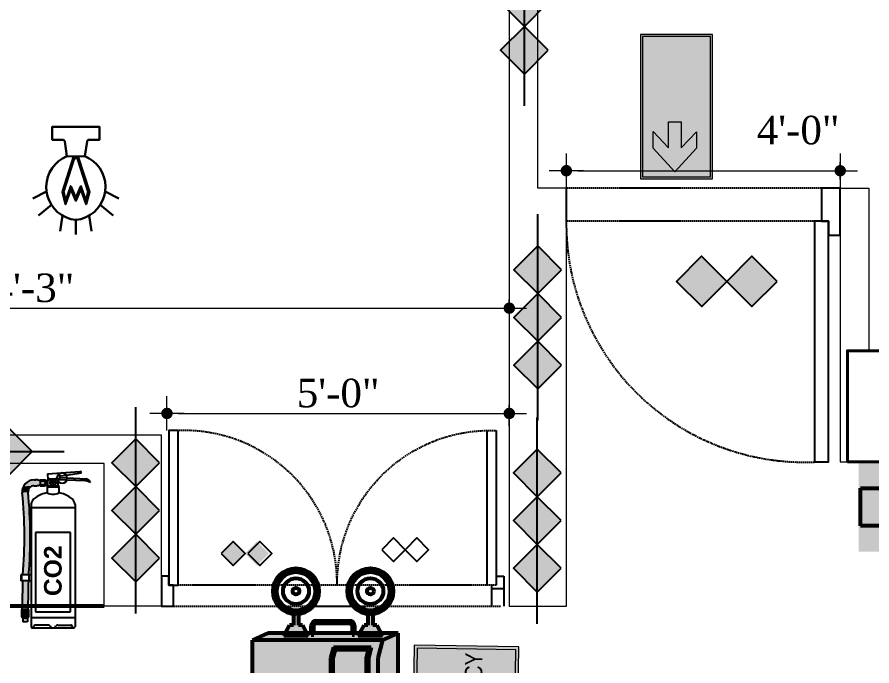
# Model space of a CAD drawing. Header units: inches. Extents: x -250485 to 735580, y -140410 to 288049.
# Drawn here: x 31445.6 to 31595.5, y 21551.7 to 21665.4 of the extents above; entities that cross this region are included whole.
import ezdxf

# ---------------------------------------------------------------- set-up
doc = ezdxf.new("R2010")
doc.units = ezdxf.units.IN
doc.header["$MEASUREMENT"] = 0
doc.header["$PDMODE"] = 35
doc.linetypes.add('DASH', pattern=[0.35, 0.25, -0.1])
doc.layers.get('0').update_dxf_attribs({"lineweight": 0})
doc.layers.get('Defpoints').update_dxf_attribs({"lineweight": 0})
for name, color, linetype, lineweight in [('A column', 106, 'Continuous', 40), ('coloum', 220, 'Continuous', 0), ('DIM 01', 250, 'Continuous', 9), ('Emergency Light', 251, 'Continuous', 15), ('Layer1', 134, 'Continuous', 0), ('sheet', 7, 'Continuous', 15), ('wall', 7, 'Continuous', 0)]:
    doc.layers.add(name, color=color, linetype=linetype, lineweight=lineweight)
for name, color, linetype in [('bp door', 40, 'Continuous'), ('fire rated wall', 7, 'Continuous'), ('FIREACC', 30, 'Continuous'), ('OUTSIDE', 253, 'Continuous')]:
    doc.layers.add(name, color=color, linetype=linetype)
doc.styles.add('DIM-3', font='arial.ttf', dxfattribs={"width": 0.8, "height": 6})
doc.styles.add('REG', font='times.ttf')
doc.styles.get("Standard").update_dxf_attribs({"font": 'arialbd.ttf', "height": 24})
doc.dimstyles.new('Dim-Pres', dxfattribs={"dimtxt": 5.5, "dimasz": 2, "dimexe": 1.5, "dimexo": 1.5, "dimgap": 1, "dimtad": 3, "dimdec": 0, "dimzin": 3, "dimdsep": 46, "dimlunit": 4, "dimtxsty": 'REG', "dimblk": 'point', "dimcen": 2, "dimclrd": 256, "dimclre": 256, "dimclrt": 7, "dimadec": 0, "dimazin": 0, "dimtfac": 0.75, "dimtdec": 0, "dimtmove": 1, "dimatfit": 3, "dimldrblk": 'point', "dimfxl": 0, "dimtolj": 1, "dimtzin": 0, "dimlwd": -1, "dimlwe": -1, "dimarcsym": 1})

# ---------------------------------------------------------------- blocks, each defined once
blk = doc.blocks.new('bfg')
at = {"layer": 'fire rated wall'}
h = blk.add_hatch(color=1, dxfattribs=at)
h.dxf.hatch_style = 1
h.paths.add_polyline_path([(9432308.67, -5613534.51), (9432321.43, -5613547.26), (9432334.18, -5613534.51)])
h.paths.add_polyline_path([(9432334.18, -5613534.51), (9432321.43, -5613521.75), (9432308.67, -5613534.51)])
h.paths.add_polyline_path([(9432334.18, -5613534.51), (9432359.68, -5613534.51), (9432346.93, -5613521.75)])
h.paths.add_polyline_path([(9432334.18, -5613534.51), (9432346.93, -5613547.26), (9432359.68, -5613534.51)])
at = {"layer": 'fire rated wall', "color": 1, "elevation": 0}
for points in [[(9432321.43, -5613547.26), (9432334.18, -5613534.51), (9432321.43, -5613521.75), (9432308.67, -5613534.51)], [(9432346.93, -5613547.26), (9432359.68, -5613534.51), (9432346.93, -5613521.75), (9432334.18, -5613534.51)]]:
    blk.add_lwpolyline(points, close=True, dxfattribs=at)
blk.add_lwpolyline([(9432291.67, -5613534.51), (9432376.69, -5613534.51)], dxfattribs=at)
blk = doc.blocks.new('3HR RATE')
at = {"layer": 'fire rated wall', "xscale": 1.292997314696549, "yscale": 1.292997314696549, "zscale": 1.292997314696549}
for p in [(-12191616.17, 7245476.71), (-12191583.19, 7245476.71)]:
    blk.add_blockref('bfg', p, dxfattribs=at)
blk = doc.blocks.new('dot')
at = {"color": 4}
for p, q in [((0, 1.5), (0, -1.5)), ((-1.5, 0), (1.5, 0))]:
    blk.add_line(p, q, dxfattribs=at)
at = {"color": 6, "const_width": 0.5}
blk.add_lwpolyline([(-0.25, 0, 1), (0.25, 0, 1)], format="xyb", close=True, dxfattribs=at)
blk = doc.blocks.new('point')
blk.add_blockref('dot', (0, 0))
blk = doc.blocks.new('*D543')
at = {"layer": 'Defpoints', "color": 0, "ltscale": 30, "transparency": 16777216}
for p in [(31531.91, 21595.94), (31471.91, 21592.18), (31531.91, 21592.18)]:
    blk.add_point(p, dxfattribs=at)
at = {"layer": 'Layer1', "ltscale": 30, "transparency": 16777216}
for p, q in [((31471.91, 21593.68), (31471.91, 21597.44)), ((31531.91, 21593.68), (31531.91, 21597.44)), ((31473.91, 21595.94), (31529.91, 21595.94))]:
    blk.add_line(p, q, dxfattribs=at)
at = {"layer": 'Layer1', "ltscale": 30, "transparency": 16777216, "xscale": 2, "yscale": 2, "zscale": 2, "rotation": 180}
blk.add_blockref('point', (31471.91, 21595.94), dxfattribs=at)
at = {"layer": 'Layer1', "ltscale": 30, "transparency": 16777216, "xscale": 2, "yscale": 2, "zscale": 2}
blk.add_blockref('point', (31531.91, 21595.94), dxfattribs=at)
at = {"layer": 'Layer1', "color": 7, "ltscale": 30, "transparency": 16777216, "insert": (31501.91, 21599.48), "char_height": 5, "attachment_point": 5, "style": 'REG'}
blk.add_mtext('\\A1;5\'-0"', dxfattribs=at)
blk = doc.blocks.new('*D555')
at = {"layer": 'Defpoints', "color": 0, "ltscale": 30, "transparency": 16777216}
for p in [(31531.91, 21614.39), (31361.16, 21611.89), (31531.91, 21611.89)]:
    blk.add_point(p, dxfattribs=at)
at = {"layer": 'Layer1', "ltscale": 30, "transparency": 16777216}
for p, q in [((31361.16, 21613.39), (31361.16, 21615.89)), ((31531.91, 21613.39), (31531.91, 21615.89)), ((31363.16, 21614.39), (31529.91, 21614.39))]:
    blk.add_line(p, q, dxfattribs=at)
at = {"layer": 'Layer1', "ltscale": 30, "transparency": 16777216, "xscale": 2, "yscale": 2, "zscale": 2, "rotation": 180}
blk.add_blockref('point', (31361.16, 21614.39), dxfattribs=at)
at = {"layer": 'Layer1', "ltscale": 30, "transparency": 16777216, "xscale": 2, "yscale": 2, "zscale": 2}
blk.add_blockref('point', (31531.91, 21614.39), dxfattribs=at)
at = {"layer": 'Layer1', "color": 7, "ltscale": 30, "transparency": 16777216, "insert": (31446.53, 21617.93), "char_height": 5, "attachment_point": 5, "style": 'REG'}
blk.add_mtext('\\A1;14\'-3"', dxfattribs=at)
blk = doc.blocks.new('ffhfhdghf')
at = {"ltscale": 100000}
h = blk.add_hatch(color=1, dxfattribs=at)
h.paths.add_polyline_path([(22064.87, -12450.74), (22066.97, -12452.84), (22069.06, -12450.75), (22069.05, -12450.74), (22069.06, -12450.73), (22066.97, -12448.64)])
h.paths.add_polyline_path([(22071.15, -12452.84), (22073.25, -12450.74), (22071.15, -12448.64), (22069.06, -12450.73), (22069.07, -12450.74), (22069.06, -12450.75)])
at = {"ltscale": 100000, "extrusion": (0.163724, -1.51968e-14, 0.986506)}
h = blk.add_hatch(color=1, dxfattribs=at)
h.paths.add_polyline_path([(-12451.4, -21739.93), (-12453.48, -21742), (-12451.41, -21744.06), (-12451.4, -21744.06), (-12451.4, -21744.06), (-12449.33, -21742)])
h.paths.add_polyline_path([(-12453.48, -21746.13), (-12451.4, -21748.2), (-12449.33, -21746.13), (-12451.4, -21744.06), (-12451.4, -21744.07), (-12451.41, -21744.06)])
at = {"layer": 'bp door', "color": 1}
for p, q in [((22023.72, -12446.8), (22023.72, -12441.53)), ((22025.84, -12441.53), (22025.84, -12445.22)), ((22025.04, -12472.32), (22025.04, -12445.22)), ((22026.63, -12445.22), (22026.63, -12472.32)), ((22025.04, -12446.8), (22023.72, -12446.8))]:
    blk.add_line(p, q, dxfattribs=at)
at = {"layer": 'bp door', "color": 1, "linetype": 'DASH'}
for p, q in [((22081.61, -12441.53), (22024.25, -12441.53)), ((22025.04, -12445.22), (22080.82, -12445.22))]:
    blk.add_line(p, q, dxfattribs=at)
at = {"layer": 'bp door', "color": 1, "extrusion": (-0.163724, 0, 0.986506)}
blk.add_line((22023.72, -12444.53), (22025.78, -12444.53, 0.34), dxfattribs=at)
at = {"layer": 'bp door', "color": 1}
for points in [[(22081.61, -12445.22), (22082.41, -12445.22), (22082.41, -12446.8), (22083.72, -12446.8), (22083.72, -12441.53), (22081.61, -12441.53)], [(22080.82, -12472.32), (22082.41, -12472.32), (22082.41, -12445.22), (22080.82, -12445.22)], [(22068.56, -12450.75), (22066.46, -12448.65), (22064.36, -12450.75), (22066.46, -12452.85)], [(22068.57, -12450.74), (22066.47, -12448.64), (22064.37, -12450.74), (22066.47, -12452.84)], [(22073.25, -12450.74), (22071.15, -12448.64), (22069.05, -12450.74), (22071.15, -12452.84)]]:
    blk.add_lwpolyline(points, close=True, dxfattribs=at)
at = {"layer": 'bp door', "color": 1, "extrusion": (0.163724, -1.51968e-14, 0.986506), "elevation": 3605.81}
for points in [[(-12451.41, -21744.06), (-12449.34, -21741.99), (-12451.41, -21739.92), (-12453.48, -21741.99)], [(-12451.4, -21744.07), (-12449.33, -21742), (-12451.4, -21739.93), (-12453.48, -21742)], [(-12451.4, -21748.2), (-12449.33, -21746.13), (-12451.4, -21744.06), (-12453.48, -21746.13)]]:
    blk.add_lwpolyline(points, close=True, dxfattribs=at)
at = {"layer": 'bp door', "color": 1, "linetype": 'DASH'}
blk.add_arc((22079.74, -12445.53), 26.8, 179.3284, 272.3206, dxfattribs=at)
at = {"layer": 'bp door', "color": 1, "linetype": 'DASH', "extrusion": (8.20373e-15, -1.51906e-14, -1)}
blk.add_ellipse((22026.13, -12445.53), major_axis=(18.95, -18.95), ratio=1, start_param=5.486066, end_param=7.109086, dxfattribs=at)
blk = doc.blocks.new('erww')
at = {"lineweight": 53, "ltscale": 100000}
h = blk.add_hatch(color=9, dxfattribs=at)
edge = h.paths.add_edge_path()
edge.add_ellipse((-274591.48, 140689.88), major_axis=(11.04, 11.04), ratio=1, start_angle=0, end_angle=360)
edge = h.paths.add_edge_path(flags=16)
edge.add_ellipse((-274591.48, 140689.88), major_axis=(9.25, 9.25), ratio=1, start_angle=0, end_angle=360)
h = blk.add_hatch(color=9, dxfattribs=at)
edge = h.paths.add_edge_path()
edge.add_ellipse((-274540.94, 140689.88), major_axis=(11.04, 11.04), ratio=1, start_angle=0, end_angle=360)
edge = h.paths.add_edge_path(flags=16)
edge.add_ellipse((-274540.94, 140689.88), major_axis=(9.25, 9.25), ratio=1, start_angle=0, end_angle=360)
h = blk.add_hatch(color=252, dxfattribs=at)
edge = h.paths.add_edge_path()
edge.add_line((-274593.09, 140666.86), (-274595.79, 140666.86))
edge.add_line((-274595.79, 140666.86), (-274599.82, 140659.47))
edge.add_line((-274599.82, 140659.47), (-274583.14, 140659.47))
edge.add_line((-274583.14, 140659.47), (-274587.17, 140666.86))
edge.add_line((-274587.17, 140666.86), (-274589.87, 140666.86))
edge.add_line((-274589.87, 140666.86), (-274589.87, 140674.34))
edge.add_ellipse((-274591.48, 140689.88), major_axis=(-11.04, 11.04), ratio=1, start_angle=129.08359, end_angle=140.91641, ccw=False)
edge.add_line((-274593.09, 140674.34), (-274593.09, 140666.86))
h = blk.add_hatch(color=252, dxfattribs=at)
edge = h.paths.add_edge_path()
edge.add_line((-274542.55, 140666.86), (-274545.25, 140666.86))
edge.add_line((-274545.25, 140666.86), (-274549.28, 140659.47))
edge.add_line((-274549.28, 140659.47), (-274532.6, 140659.47))
edge.add_line((-274532.6, 140659.47), (-274536.63, 140666.86))
edge.add_line((-274536.63, 140666.86), (-274539.33, 140666.86))
edge.add_line((-274539.33, 140666.86), (-274539.33, 140674.34))
edge.add_ellipse((-274540.94, 140689.88), major_axis=(-11.04, 11.04), ratio=1, start_angle=129.08359, end_angle=140.91641, ccw=False)
edge.add_line((-274542.55, 140674.34), (-274542.55, 140666.86))
h = blk.add_hatch(color=251, dxfattribs=at)
edge = h.paths.add_edge_path()
edge.add_ellipse((-274577.86, 140666.54), major_axis=(2.28, 2.28), ratio=1, start_angle=45, end_angle=135)
edge.add_line((-274581.08, 140666.54), (-274581.08, 140660.24))
edge.add_line((-274581.08, 140660.24), (-274579.47, 140660.24))
edge.add_line((-274579.47, 140660.24), (-274579.47, 140666.43))
edge.add_ellipse((-274577.8, 140666.48), major_axis=(1.18, 1.18), ratio=1, start_angle=43.04056, end_angle=136.95944, ccw=False)
edge.add_line((-274577.75, 140668.15), (-274555.06, 140668.15))
edge.add_ellipse((-274555.01, 140666.48), major_axis=(1.18, 1.18), ratio=1, start_angle=313.04056, end_angle=406.95939, ccw=False)
edge.add_line((-274553.34, 140666.43), (-274553.34, 140660.24))
edge.add_line((-274553.34, 140660.24), (-274551.73, 140660.24))
edge.add_line((-274551.73, 140660.24), (-274551.73, 140666.54))
edge.add_ellipse((-274554.95, 140666.54), major_axis=(2.28, 2.28), ratio=1, start_angle=315, end_angle=405)
edge.add_line((-274554.95, 140669.76), (-274577.86, 140669.76))
for color, points in [(255, [(-274579.47, 140661.34), (-274579.47, 140660.24), (-274581.08, 140660.24), (-274581.08, 140661.34), (-274610.68, 140661.34), (-274621.14, 140656.51), (-274532.59, 140656.51), (-274522.13, 140661.34), (-274551.73, 140661.34), (-274551.73, 140660.24), (-274553.34, 140660.24), (-274553.34, 140661.34)]), (250, [(-274534.02, 140594.12), (-274523.81, 140594.12), (-274523.81, 140602.86), (-274534.02, 140602.86)])]:
    blk.add_hatch(color=color, dxfattribs=at).paths.add_polyline_path(points)
h = blk.add_hatch(color=255, dxfattribs=at)
h.paths.add_polyline_path([(-274522.13, 140661.34), (-274532.59, 140656.51), (-274535.81, 140644.43), (-274535.81, 140588.08), (-274522.13, 140588.08)])
h.paths.add_polyline_path([(-274523.81, 140602.86), (-274523.81, 140594.12), (-274534.02, 140594.12), (-274534.02, 140602.86)], flags=16)
h = blk.add_hatch(color=9, dxfattribs=at)
h.paths.add_polyline_path([(-274621.14, 140656.51), (-274621.14, 140588.08), (-274535.81, 140588.08), (-274535.81, 140644.43), (-274532.59, 140656.51)])
h.paths.add_polyline_path([(-274568.01, 140644.43), (-274566.08, 140651.68), (-274540.32, 140651.68), (-274542.25, 140644.43), (-274542.25, 140592.92), (-274568.01, 140592.92)], flags=16)
h.paths.add_polyline_path([(-274566.4, 140644.43), (-274564.9, 140650.07), (-274542.36, 140650.07), (-274543.86, 140644.43), (-274543.86, 140594.53), (-274566.4, 140594.53)], flags=0)
h = blk.add_hatch(color=250, dxfattribs=at)
h.paths.add_polyline_path([(-274566.08, 140651.68), (-274568.01, 140644.43), (-274568.01, 140592.92), (-274542.25, 140592.92), (-274542.25, 140644.43), (-274540.32, 140651.68)])
h.paths.add_polyline_path([(-274542.36, 140650.07), (-274543.86, 140644.43), (-274543.86, 140594.53), (-274566.4, 140594.53), (-274566.4, 140644.43), (-274564.9, 140650.07)], flags=16)
at = {"color": 9, "lineweight": 53, "ltscale": 100000}
for p, q in [((-274593.09, 140674.34), (-274593.09, 140666.86)), ((-274589.87, 140674.34), (-274589.87, 140666.86)), ((-274542.55, 140674.34), (-274542.55, 140666.86)), ((-274539.33, 140674.34), (-274539.33, 140666.86)), ((-274599.82, 140659.47), (-274595.79, 140666.86)), ((-274593.09, 140666.86), (-274595.79, 140666.86)), ((-274587.17, 140666.86), (-274589.87, 140666.86)), ((-274587.17, 140666.86), (-274583.14, 140659.47)), ((-274549.28, 140659.47), (-274545.25, 140666.86)), ((-274542.55, 140666.86), (-274545.25, 140666.86)), ((-274536.63, 140666.86), (-274539.33, 140666.86)), ((-274536.63, 140666.86), (-274532.6, 140659.47)), ((-274583.14, 140659.47), (-274599.82, 140659.47)), ((-274532.6, 140659.47), (-274549.28, 140659.47))]:
    blk.add_line(p, q, dxfattribs=at)
at = {"color": 255, "lineweight": 53, "ltscale": 100000}
for p, q in [((-274581.08, 140660.24), (-274581.08, 140666.54)), ((-274579.47, 140660.24), (-274579.47, 140666.54)), ((-274553.34, 140666.54), (-274553.34, 140660.24)), ((-274551.73, 140666.54), (-274551.73, 140660.24)), ((-274610.68, 140661.34), (-274621.14, 140656.51)), ((-274581.08, 140661.34), (-274610.68, 140661.34)), ((-274581.08, 140660.24), (-274579.47, 140660.24)), ((-274553.34, 140661.34), (-274579.47, 140661.34)), ((-274553.34, 140660.24), (-274551.73, 140660.24)), ((-274522.13, 140661.34), (-274551.73, 140661.34)), ((-274522.13, 140661.34), (-274532.59, 140656.51)), ((-274522.13, 140588.08), (-274522.13, 140661.34)), ((-274532.59, 140656.51), (-274621.14, 140656.51)), ((-274532.59, 140656.51), (-274535.81, 140644.43)), ((-274535.81, 140644.43), (-274535.81, 140588.08)), ((-274621.14, 140611.66), (-274522.13, 140611.66)), ((-274534.02, 140602.86), (-274523.81, 140602.86)), ((-274534.02, 140594.12), (-274534.02, 140602.86)), ((-274523.81, 140602.86), (-274523.81, 140594.12)), ((-274523.81, 140594.12), (-274534.02, 140594.12))]:
    blk.add_line(p, q, dxfattribs=at)
at = {"color": 251, "lineweight": 53, "ltscale": 100000}
for p, q in [((-274577.86, 140669.76), (-274554.95, 140669.76)), ((-274577.75, 140668.15), (-274554.95, 140668.15))]:
    blk.add_line(p, q, dxfattribs=at)
at = {"color": 250, "lineweight": 53, "ltscale": 100000}
for p, q in [((-274621.14, 140588.08), (-274621.14, 140656.51)), ((-274566.08, 140651.68), (-274568.01, 140644.43)), ((-274564.9, 140650.07), (-274566.4, 140644.43)), ((-274540.32, 140651.68), (-274566.08, 140651.68)), ((-274542.36, 140650.07), (-274564.9, 140650.07)), ((-274542.36, 140650.07), (-274543.86, 140644.43)), ((-274540.32, 140651.68), (-274542.25, 140644.43)), ((-274568.01, 140644.43), (-274568.01, 140592.92)), ((-274566.4, 140644.43), (-274566.4, 140594.53)), ((-274543.86, 140644.43), (-274543.86, 140594.53)), ((-274542.25, 140644.43), (-274542.25, 140592.92)), ((-274542.25, 140616.5), (-274568.01, 140616.5)), ((-274543.86, 140594.53), (-274566.4, 140594.53))]:
    blk.add_line(p, q, dxfattribs=at)
at = {"color": 9, "lineweight": 53, "ltscale": 100000}
for centre, major_axis, start_param, end_param in [((-274591.48, 140689.88), (11.04, 11.04), 5.497787, 11.780972), ((-274540.94, 140689.88), (11.04, 11.04), 5.497787, 11.780972), ((-274591.48, 140689.88), (9.25, 9.25), 5.497787, 11.780972), ((-274540.94, 140689.88), (9.25, 9.25), 5.497787, 11.780972), ((-274591.48, 140689.88), (-6.22, 6.22), 3.926991, 10.210176), ((-274540.94, 140689.88), (-6.22, 6.22), 3.926991, 10.210176), ((-274591.48, 140689.88), (-1.6, 1.6), 3.926991, 10.210176), ((-274540.94, 140689.88), (-1.6, 1.6), 3.926991, 10.210176)]:
    blk.add_ellipse(centre, major_axis=major_axis, ratio=1, start_param=start_param, end_param=end_param, dxfattribs=at)
at = {"color": 251, "lineweight": 53, "ltscale": 100000}
for centre, major_axis, start_param, end_param in [((-274577.86, 140666.54), (2.28, 2.28), 0.785398, 2.356194), ((-274577.8, 140666.48), (-1.18, 1.18), -0.819596, 0.751199), ((-274555.01, 140666.48), (-1.18, 1.18), 3.96119, 5.531985), ((-274554.95, 140666.54), (2.28, 2.28), 5.497787, 7.068583)]:
    blk.add_ellipse(centre, major_axis=major_axis, ratio=1, start_param=start_param, end_param=end_param, dxfattribs=at)
blk = doc.blocks.new('A$C16DB04AD')
at = {"layer": 'Emergency Light', "color": 154, "lineweight": 30}
for p, q in [((-6.54, -14.39), (-9.59, -15.98)), ((6.54, -14.39), (9.59, -15.98)), ((-5.43, -17.4), (-8.33, -19.77)), ((5.43, -17.4), (8.33, -19.77)), ((-2.95, -19.78), (-3.46, -23.22)), ((0, -20.7), (0, -24)), ((2.95, -19.78), (3.46, -23.22))]:
    blk.add_line(p, q, dxfattribs=at)
blk.add_lwpolyline([(-2, -6.57), (-2.49, -3.28, 0.371278), (-2.94, -2.89), (-5.25, -2.89), (-5.25, 0), (5.25, 0), (5.25, -2.89), (2.94, -2.89, 0.371278), (2.49, -3.28), (2, -6.57)], format="xyb", dxfattribs=at)
at = {"layer": 'Emergency Light', "color": 1, "lineweight": 30}
blk.add_lwpolyline([(-0.43, -6.57), (-3.01, -14.48), (-2.28, -17.27), (-1.1, -13.91), (0, -16.5), (1.1, -13.91), (2.28, -17.27), (3.01, -14.48), (0.43, -6.57)], dxfattribs=at)
blk.add_lwpolyline([(0.43, -7.28, 0.690361), (-0.43, -7.28), (-2.75, -14.5), (-2.25, -16.42), (-1.12, -13.21), (0, -15.86), (1.12, -13.21), (2.25, -16.42), (2.75, -14.5), (0.43, -7.28)], format="xyb", dxfattribs=at)
at = {"layer": 'Emergency Light', "color": 154, "lineweight": 30}
blk.add_lwpolyline([(-2.02, -6.58), (2, -6.57)], dxfattribs=at)
for centre, radius, start, end in [((0.78, -13.41), 7.38, 112.0671, 245.9767), ((-0.78, -13.41), 7.38, 294.0233, 67.9329), ((0, -15.96), 4.74, 241.9689, 298.0311)]:
    blk.add_arc(centre, radius, start, end, dxfattribs=at)
blk = doc.blocks.new('WFE')
h = blk.add_hatch(color=255)
h.dxf.hatch_style = 1
h.paths.add_polyline_path([(-267898.14, 138466.65), (-267925.22, 138466.65), (-267925.22, 138453.12), (-267898.14, 138453.12)])
at = {"true_color": 0x00823c}
h = blk.add_hatch(color=116, dxfattribs=at)
h.dxf.hatch_style = 1
h.paths.add_polyline_path([(-267898.53, 138466.27), (-267924.83, 138466.27), (-267924.83, 138453.5), (-267898.53, 138453.5)])
h = blk.add_hatch(color=7)
h.dxf.hatch_style = 1
edge = h.paths.add_edge_path()
edge.add_line((-267915.67, 138465.76), (-267915.67, 138460.96))
edge.add_line((-267915.67, 138460.96), (-267916.89, 138460.95))
edge.add_line((-267916.89, 138460.95), (-267917.87, 138462.22))
edge.add_arc((-267918.79, 138461.48), 1.18, 38.6997, 89.1552)
edge.add_line((-267918.77, 138462.66), (-267920.97, 138462.66))
edge.add_arc((-267920.89, 138460.14), 2.52, 91.7797, 103.5408)
edge.add_arc((-267921.27, 138461.83), 0.786, 105.7358, 142.6328)
edge.add_line((-267921.89, 138462.31), (-267922.7, 138460.97))
edge.add_arc((-267922.33, 138460.73), 0.434, 146.6305, 329.27)
edge.add_line((-267921.96, 138460.51), (-267921.24, 138461.73))
edge.add_arc((-267921.09, 138461.64), 0.176, 91.289, 148.2105, ccw=False)
edge.add_line((-267921.09, 138461.82), (-267920.17, 138461.82))
edge.add_line((-267920.17, 138461.82), (-267920.91, 138460.36))
edge.add_line((-267920.91, 138460.36), (-267921.1, 138459.57))
edge.add_line((-267921.1, 138459.57), (-267921.25, 138457.85))
edge.add_arc((-267921.37, 138457.83), 0.125, -85.898, 7.6051, ccw=False)
edge.add_line((-267921.36, 138457.71), (-267922.79, 138457.71))
edge.add_arc((-267922.82, 138454.18), 3.53, 89.4971, 101.3594)
edge.add_arc((-267923.32, 138456.51), 1.15, 100.0089, 171.4142)
edge.add_line((-267924.45, 138456.68), (-267920.81, 138456.69))
edge.add_arc((-267920.77, 138457.28), 0.589, 266.7226, 344.0757)
edge.add_line((-267920.21, 138457.12), (-267920.01, 138459.09))
edge.add_line((-267920.01, 138459.09), (-267918.13, 138455.48))
edge.add_arc((-267917.62, 138455.74), 0.573, 207.3378, 270.1311)
edge.add_line((-267917.62, 138455.17), (-267916.72, 138455.17))
edge.add_line((-267916.72, 138455.17), (-267918.94, 138459.69))
edge.add_line((-267918.94, 138459.69), (-267918.25, 138461.19))
edge.add_line((-267918.25, 138461.19), (-267917.51, 138460.24))
edge.add_arc((-267917.16, 138460.56), 0.468, 222.2016, 269.5545)
edge.add_line((-267917.16, 138460.09), (-267915.67, 138460.09))
edge.add_line((-267915.67, 138460.09), (-267915.67, 138454.79))
edge.add_line((-267915.67, 138454.79), (-267916.48, 138453.99))
edge.add_line((-267916.48, 138453.99), (-267917.89, 138453.99))
edge.add_line((-267917.89, 138453.99), (-267916.91, 138454.91))
edge.add_line((-267916.91, 138454.91), (-267917.87, 138454.91))
edge.add_arc((-267917.29, 138453.25), 1.76, 109.0672, 137.8746)
edge.add_line((-267918.6, 138454.43), (-267919.06, 138453.99))
edge.add_line((-267919.06, 138453.99), (-267924.15, 138453.99))
edge.add_line((-267924.15, 138453.99), (-267923.36, 138454.78))
edge.add_line((-267923.36, 138454.78), (-267923.36, 138456.44))
edge.add_line((-267923.36, 138456.44), (-267924.83, 138456.43))
edge.add_arc((-267918.88, 138454.19), 6.36, 150.9073, 159.3468, ccw=False)
edge.add_arc((-267923.35, 138456.57), 1.3, 89.7522, 146.6944, ccw=False)
edge.add_line((-267923.34, 138457.87), (-267923.34, 138465.76))
edge.add_line((-267923.34, 138465.76), (-267915.67, 138465.76))
edge = h.paths.add_edge_path(flags=16)
edge.add_arc((-267918.45, 138463.76), 0.912, 0, 360)
h = blk.add_hatch(color=7)
h.dxf.hatch_style = 1
h.paths.add_polyline_path([(-267910.19, 138462.55), (-267910.19, 138463.83), (-267907.55, 138463.83), (-267909.18, 138465.36), (-267907.54, 138465.36), (-267905.16, 138463.19), (-267907.53, 138461.02), (-267909.19, 138461.02), (-267907.55, 138462.55)])
at = {"color": 255}
blk.add_lwpolyline([(-267898.14, 138466.65), (-267925.22, 138466.65), (-267925.22, 138453.12), (-267898.14, 138453.12)], close=True, dxfattribs=at)
at = {"color": 116, "true_color": 0x00823c}
blk.add_lwpolyline([(-267898.53, 138466.27), (-267924.83, 138466.27), (-267924.83, 138453.5), (-267898.53, 138453.5)], close=True, dxfattribs=at)
at = {"color": 255}
blk.add_lwpolyline([(-267915.67, 138465.76), (-267915.67, 138460.96), (-267916.89, 138460.95), (-267917.87, 138462.22, 0.223781), (-267918.77, 138462.66), (-267920.97, 138462.66, 0.051363), (-267921.48, 138462.59, 0.162399), (-267921.89, 138462.31), (-267922.7, 138460.97, 1.023303), (-267921.96, 138460.51), (-267921.24, 138461.73, -0.253603), (-267921.09, 138461.82), (-267920.17, 138461.82), (-267920.91, 138460.36), (-267921.1, 138459.57), (-267921.25, 138457.85, -0.432237), (-267921.36, 138457.71), (-267922.79, 138457.71, 0.051805), (-267923.52, 138457.64, 0.322053), (-267924.45, 138456.68), (-267920.81, 138456.69, 0.350945), (-267920.21, 138457.12), (-267920.01, 138459.09), (-267918.13, 138455.48, 0.281056), (-267917.62, 138455.17), (-267916.72, 138455.17), (-267918.94, 138459.69), (-267918.25, 138461.19), (-267917.51, 138460.24, 0.209607), (-267917.16, 138460.09), (-267915.67, 138460.09), (-267915.67, 138454.79), (-267916.48, 138453.99), (-267917.89, 138453.99), (-267916.91, 138454.91), (-267917.87, 138454.91, 0.126362), (-267918.6, 138454.43), (-267919.06, 138453.99), (-267924.15, 138453.99), (-267923.36, 138454.78), (-267923.36, 138456.44), (-267924.83, 138456.43, -0.036841), (-267924.44, 138457.28, -0.253699), (-267923.34, 138457.87), (-267923.34, 138465.76), (-267915.67, 138465.76)], format="xyb", close=True, dxfattribs=at)
blk.add_circle((-267918.45, 138463.76), 0.912, dxfattribs=at)
at = {"layer": 'DIM 01', "color": 255, "lineweight": -2, "insert": (-267908.26, 138460.02), "char_height": 2.2352, "attachment_point": 1, "style": 'DIM-3'}
blk.add_mtext_dynamic_manual_height_columns('\\pi-6.82409;{\\C0;EMERGENCY\\P\\pi-1.53473;EXIT}', width=2.2352, gutter_width=11.18, heights=[0], dxfattribs=at)
blk = doc.blocks.new('TV')
h = blk.add_hatch(color=255)
h.dxf.hatch_style = 1
h.paths.add_polyline_path([(-39214.1, 44792.02), (-39355.43, 44792.02), (-39355.43, 44721.35), (-39214.1, 44721.35)])
at = {"true_color": 0x00823c}
h = blk.add_hatch(color=116, dxfattribs=at)
h.dxf.hatch_style = 1
h.paths.add_polyline_path([(-39216.09, 44790.03), (-39353.44, 44790.03), (-39353.44, 44723.35), (-39216.09, 44723.35)])
h = blk.add_hatch(color=7)
h.dxf.hatch_style = 1
edge = h.paths.add_edge_path()
edge.add_line((-39281.57, 44787.36), (-39281.58, 44762.27))
edge.add_line((-39281.58, 44762.27), (-39275.23, 44762.25))
edge.add_line((-39275.23, 44762.25), (-39270.1, 44768.85))
edge.add_arc((-39265.31, 44765.01), 6.14, 450.84475, 501.30028, ccw=False)
edge.add_line((-39265.4, 44771.15), (-39253.92, 44771.15))
edge.add_arc((-39254.33, 44758), 13.15, 436.45917, 448.22027, ccw=False)
edge.add_arc((-39252.36, 44766.84), 4.11, 397.36725, 434.26419, ccw=False)
edge.add_line((-39249.1, 44769.33), (-39244.91, 44762.35))
edge.add_arc((-39246.8, 44761.11), 2.27, 210.72998, 393.36945, ccw=False)
edge.add_line((-39248.75, 44759.95), (-39252.54, 44766.31))
edge.add_arc((-39253.31, 44765.83), 0.916, 391.78946, 448.71102)
edge.add_line((-39253.29, 44766.75), (-39258.08, 44766.75))
edge.add_line((-39258.08, 44766.75), (-39254.24, 44759.16))
edge.add_line((-39254.24, 44759.16), (-39253.23, 44755.04))
edge.add_line((-39253.23, 44755.04), (-39252.48, 44746.05))
edge.add_arc((-39251.84, 44745.96), 0.654, 532.39489, 625.89797)
edge.add_line((-39251.88, 44745.31), (-39244.41, 44745.31))
edge.add_arc((-39244.25, 44726.9), 18.41, 438.64058, 450.50291, ccw=False)
edge.add_arc((-39241.66, 44739.06), 5.98, 368.58577, 439.9911, ccw=False)
edge.add_line((-39235.75, 44739.96), (-39254.78, 44739.98))
edge.add_arc((-39254.95, 44743.05), 3.07, 195.92434, 273.27743, ccw=False)
edge.add_line((-39257.91, 44742.21), (-39258.93, 44752.53))
edge.add_line((-39258.93, 44752.53), (-39268.75, 44733.65))
edge.add_arc((-39271.41, 44735.03), 2.99, 269.86886, 332.66218, ccw=False)
edge.add_line((-39271.41, 44732.03), (-39276.09, 44732.04))
edge.add_line((-39276.09, 44732.04), (-39264.5, 44755.67))
edge.add_line((-39264.5, 44755.67), (-39268.13, 44763.48))
edge.add_line((-39268.13, 44763.48), (-39272.01, 44758.55))
edge.add_arc((-39273.82, 44760.19), 2.45, 270.44553, 317.79843, ccw=False)
edge.add_line((-39273.8, 44757.75), (-39281.58, 44757.75))
edge.add_line((-39281.58, 44757.75), (-39281.59, 44730.09))
edge.add_line((-39281.59, 44730.09), (-39277.37, 44725.88))
edge.add_line((-39277.37, 44725.88), (-39270.01, 44725.88))
edge.add_line((-39270.01, 44725.88), (-39275.1, 44730.72))
edge.add_line((-39275.1, 44730.72), (-39270.12, 44730.72))
edge.add_arc((-39273.12, 44722.04), 9.19, 402.12541, 430.93276, ccw=False)
edge.add_line((-39266.31, 44728.2), (-39263.89, 44725.88))
edge.add_line((-39263.89, 44725.88), (-39237.31, 44725.88))
edge.add_line((-39237.31, 44725.88), (-39241.47, 44730.04))
edge.add_line((-39241.47, 44730.04), (-39241.47, 44738.71))
edge.add_line((-39241.47, 44738.71), (-39233.77, 44738.65))
edge.add_arc((-39264.83, 44726.94), 33.19, 380.65318, 389.09266)
edge.add_arc((-39241.52, 44739.34), 6.81, 393.30556, 450.2478)
edge.add_line((-39241.55, 44746.16), (-39241.55, 44787.36))
edge.add_line((-39241.55, 44787.36), (-39281.57, 44787.36))
edge = h.paths.add_edge_path(flags=16)
edge.add_arc((-39267.06, 44776.91), 4.76, 180, 540, ccw=False)
h = blk.add_hatch(color=7)
h.dxf.hatch_style = 1
h.paths.add_polyline_path([(-39299.49, 44764.51), (-39299.48, 44752.05), (-39325.14, 44752.07), (-39309.26, 44737.16), (-39325.29, 44737.15), (-39348.44, 44758.32), (-39325.31, 44779.36), (-39309.17, 44779.38), (-39325.14, 44764.48)])
at = {"color": 255}
for points in [[(-39214.1, 44792.02), (-39355.43, 44792.02), (-39355.43, 44721.35), (-39214.1, 44721.35)], [(-39299.49, 44764.51), (-39299.48, 44752.05), (-39325.14, 44752.07), (-39309.26, 44737.16), (-39325.29, 44737.15), (-39348.44, 44758.32), (-39325.31, 44779.36), (-39309.17, 44779.38), (-39325.14, 44764.48), (-39299.49, 44764.51)]]:
    blk.add_lwpolyline(points, close=True, dxfattribs=at)
at = {"color": 116, "true_color": 0x00823c}
blk.add_lwpolyline([(-39216.09, 44790.03), (-39353.44, 44790.03), (-39353.44, 44723.35), (-39216.09, 44723.35)], close=True, dxfattribs=at)
blk = doc.blocks.new('er32')
at = {"lineweight": 53, "ltscale": 100000}
h = blk.add_hatch(color=98, dxfattribs=at)
h.paths.add_polyline_path([(-274598.78, 140480.82), (-274598.78, 140402.51), (-274520.46, 140402.51), (-274520.46, 140480.82)])
h.paths.add_polyline_path([(-274576.2, 140479.17), (-274543.05, 140479.17), (-274543.05, 140458.24), (-274522.12, 140458.24), (-274522.12, 140425.09), (-274543.05, 140425.09), (-274543.05, 140404.16), (-274576.2, 140404.16), (-274576.2, 140425.09), (-274597.12, 140425.09), (-274597.12, 140458.24), (-274576.2, 140458.24)], flags=16)
blk.add_hatch(color=7, dxfattribs=at).paths.add_polyline_path([(-274543.05, 140425.09), (-274522.12, 140425.09), (-274522.12, 140458.24), (-274543.05, 140458.24), (-274543.05, 140479.17), (-274576.2, 140479.17), (-274576.2, 140458.24), (-274597.12, 140458.24), (-274597.12, 140425.09), (-274576.2, 140425.09), (-274576.2, 140404.16), (-274543.05, 140404.16)])
at = {"color": 75, "lineweight": 53, "ltscale": 100000}
for p, q in [((-274576.2, 140458.24), (-274576.2, 140479.17)), ((-274543.05, 140479.17), (-274543.05, 140458.24)), ((-274597.12, 140425.09), (-274597.12, 140458.24)), ((-274597.12, 140458.24), (-274576.2, 140458.24)), ((-274543.05, 140458.24), (-274522.12, 140458.24)), ((-274522.12, 140458.24), (-274522.12, 140425.09)), ((-274576.2, 140425.09), (-274597.12, 140425.09)), ((-274576.2, 140404.16), (-274576.2, 140425.09)), ((-274522.12, 140425.09), (-274543.05, 140425.09)), ((-274543.05, 140425.09), (-274543.05, 140404.16))]:
    blk.add_line(p, q, dxfattribs=at)
blk = doc.blocks.new('*U196')
at = {"layer": 'OUTSIDE', "linetype": 'Continuous'}
for points in [[(-85.3, 498), (-100.1, 481.8), (-46.6, 485.8)], [(-64.2, 504), (-85.3, 498), (-52.4, 503.4)], [(-52.4, 503.4), (-85.3, 498), (-46.6, 502.2)], [(-43.2, 502.2), (-85.3, 498), (-43.2, 485.8)], [(-85.3, 498), (-43.2, 502.2), (-46.6, 502.2)], [(-85.3, 498), (-46.6, 485.8), (-43.2, 485.8)], [(-52.4, 503.4), (-58.3, 504), (-64.2, 504)], [(-100.1, 481.8), (-104.2, 460.2), (-78.9, 477.6)], [(-78.9, 477.6), (-104.2, 460.2), (-84.3, 462.4)], [(-46.6, 485.8), (-100.1, 481.8), (-64, 484)], [(-64, 484), (-100.1, 481.8), (-78.9, 477.6)], [(-46.6, 485.8), (-64, 484), (-52.4, 484.6)], [(-52.4, 484.6), (-64, 484), (-58.3, 484)], [(-84.3, 462.4), (-104.2, 460.2), (-76.6, 321.2)], [(-104.2, 460.2), (-96.6, 320.1), (-76.6, 321.2)], [(-76.6, 321.2), (-96.6, 320.1), (-82.5, 180)], [(-96.6, 320.1), (-102.4, 180), (-82.5, 180)], [(-82, 160), (-102.8, 111), (-82.8, 111)], [(-102, 160), (-102.8, 111), (-82, 160)], [(-102.8, 111), (-104.2, 62), (-84.2, 62)], [(-82.8, 111), (-102.8, 111), (-84.2, 62)]]:
    blk.add_solid(points, dxfattribs=at)
blk = doc.blocks.new('*U195')
at = {"layer": 'OUTSIDE', "linetype": 'Continuous'}
for points in [[(0.4, 499.9), (0, 488.3), (0.9, 485.5)], [(0.8, 499.9), (0.4, 499.9), (0.9, 485.5)], [(0.9, 499.9), (0.8, 499.9), (0.9, 485.5)], [(0.9, 499.9), (0.9, 485.5), (1.7, 488.3)], [(1.2, 499.9), (0.9, 499.9), (1.7, 488.3)], [(0, 488.3), (-0.7, 487.2), (0.9, 485.5)], [(-0.7, 487.2), (-0.3, 486), (0.9, 485.5)], [(1.7, 488.3), (0.9, 485.5), (2.4, 487.2)], [(2.4, 487.2), (0.9, 485.5), (2, 486)]]:
    blk.add_solid(points, dxfattribs=at)
blk = doc.blocks.new('CO2')
at = {"layer": 'FIREACC', "color": 31}
for p, q in [((-39657, 31717.2), (-39568.9, 31723.6)), ((-39657, 31717.2), (-39655.8, 31701.2)), ((-39605.9, 31714.1), (-39564.7, 31719.9)), ((-39630.5, 31701.2), (-39655.9, 31701.2)), ((-39655.9, 31685.2), (-39655.9, 31701.2)), ((-39655.3, 31701.2), (-39655.7, 31707.1)), ((-39651.6, 31705.1), (-39631.2, 31704)), ((-39651.5, 31703.5), (-39651.6, 31705.1)), ((-39651.6, 31702.6), (-39630.7, 31701.9)), ((-39630.7, 31704), (-39626.1, 31703.7)), ((-39630.2, 31701.9), (-39604.6, 31701.1)), ((-39628.1, 31701.2), (-39630, 31701.2)), ((-39628.1, 31697.8), (-39628.1, 31701.2)), ((-39628.1, 31685.2), (-39628.1, 31697.1)), ((-39623.8, 31709.3), (-39623.6, 31706.3)), ((-39623.7, 31707.7), (-39603.7, 31706.7)), ((-39621.8, 31711.8), (-39606.4, 31714)), ((-39604.2, 31701.1), (-39557.5, 31699.5)), ((-39603.3, 31706.6), (-39552.1, 31703.9)), ((-39658, 31682), (-39626, 31682)), ((-39658, 31682), (-39658, 31666)), ((-39657.2, 31685.2), (-39626.8, 31685.2)), ((-39657.2, 31683.6), (-39657.2, 31682)), ((-39657.2, 31683.6), (-39626.8, 31683.6)), ((-39626.8, 31683.6), (-39626.8, 31682)), ((-39626, 31682), (-39626, 31666)), ((-39702, 31633.6), (-39702, 31300.6)), ((-39582, 31633.6), (-39582, 31300.6)), ((-39655.3, 31305.6), (-39691, 31305.6)), ((-39628.7, 31305.6), (-39593.9, 31305.6))]:
    blk.add_line(p, q, dxfattribs=at)
for centre, radius in [((-39653.4, 31703.3), 0.818), ((-39642, 31693.2), 8), ((-39642, 31693.2), 7.11)]:
    blk.add_circle(centre, radius, dxfattribs=at)
for centre, radius, start, end in [((-39568.7, 31719.6), 4, 4.1612, 94.1612), ((-39653.4, 31703.3), 1.96, 184.1612, 4.1612), ((-39626, 31706.1), 2.4, 266.9201, 4.1612), ((-39621.4, 31709.5), 2.4, 97.9905, 184.1612), ((-39562.3, 31655.6), 44.2, 59.9746, 83.8066), ((-39555.6, 31687.7), 16.6, 21.9213, 77.9269), ((-39657.2, 31684.4), 0.8, 90, 270), ((-39626.8, 31684.4), 0.8, 270, 90), ((-39675.9, 31630.6), 26.3, 119.5311, 173.3898), ((-39641.5, 31581.1), 86.5, 100.9999, 123.208), ((-39642.5, 31581.1), 86.5, 56.792, 79.0001), ((-39608.1, 31630.6), 26.3, 6.6102, 60.4689), ((-39697.8, 31302.3), 4.51, 202.0814, 252.7663), ((-39699.4, 31302.4), 4.45, 276.3773, 340.9868), ((-39686.5, 31298.3), 9.06, 135.2683, 162.981), ((-39690.5, 31301.8), 3.74, 83.2574, 130.4174), ((-39654.9, 31298.8), 6.79, 39.6417, 93.3999), ((-39642.3, 31305.7), 7.75, 199.8006, 272.52), ((-39641.7, 31305.7), 7.75, 267.48, 340.1994), ((-39629.1, 31298.8), 6.79, 86.6001, 140.3583), ((-39593.5, 31301.8), 3.74, 49.5826, 96.7426), ((-39597.5, 31298.3), 9.06, 17.019, 44.7317), ((-39584.6, 31302.4), 4.45, 199.0132, 263.6227), ((-39586.2, 31302.3), 4.51, 287.2337, 337.9186)]:
    blk.add_arc(centre, radius, start, end, dxfattribs=at)
at = {"layer": 'OUTSIDE', "color": 31}
for p, q in [((-39694.1, 31701.2), (-39689.3, 31701.2)), ((-39677.2, 31701.2), (-39665.8, 31701.2)), ((-39677.2, 31701.2), (-39677.2, 31685.2)), ((-39677.2, 31697.8), (-39665.5, 31697.8)), ((-39677.1, 31698.9), (-39665.5, 31698.9)), ((-39661.2, 31699.5), (-39655.9, 31699.5)), ((-39661.2, 31699.5), (-39661.2, 31686.9)), ((-39661.2, 31695.5), (-39655.9, 31695.5)), ((-39655.8, 31701.2), (-39655.3, 31701.2)), ((-39644.9, 31695), (-39646.8, 31696.2)), ((-39642.7, 31689.4), (-39644.7, 31699.8)), ((-39642.4, 31697.9), (-39642.7, 31688.6)), ((-39642.4, 31697.9), (-39642, 31697.9)), ((-39641.7, 31697.9), (-39642, 31697.9)), ((-39641.7, 31697.9), (-39642, 31697.9)), ((-39641.7, 31697.9), (-39641.3, 31688.6)), ((-39641.3, 31689.4), (-39639.3, 31699.8)), ((-39639.1, 31695), (-39637.2, 31696.2)), ((-39632.4, 31706.4), (-39630.6, 31706.4)), ((-39630.6, 31705.7), (-39632.4, 31705.7)), ((-39677.2, 31688.6), (-39665.5, 31688.6)), ((-39677.2, 31685.2), (-39665.8, 31685.2)), ((-39677.1, 31687.5), (-39665.5, 31687.5)), ((-39661.2, 31690.9), (-39655.9, 31690.9)), ((-39661.2, 31686.9), (-39655.9, 31686.9)), ((-39702, 31626), (-39582, 31626)), ((-39702, 31326), (-39582, 31326)), ((-39699.2, 31298), (-39584.8, 31298))]:
    blk.add_line(p, q, dxfattribs=at)
at = {"layer": 'OUTSIDE', "color": 1}
for p, q in [((-39677.3, 31699.8), (-39679.9, 31699.8)), ((-39694.1, 31685.2), (-39689.3, 31685.2)), ((-39677.3, 31686.6), (-39679.9, 31686.6)), ((-39690, 31557.8), (-39690, 31341.8)), ((-39594, 31557.8), (-39690, 31557.8)), ((-39594, 31341.8), (-39594, 31557.8)), ((-39730, 31442), (-39730, 31426)), ((-39702, 31442), (-39730, 31442)), ((-39727.9, 31442), (-39727.9, 31426)), ((-39708, 31442), (-39708, 31426)), ((-39702, 31426), (-39730, 31426)), ((-39727.7, 31347.6), (-39727.7, 31346)), ((-39708.5, 31347.6), (-39727.7, 31347.6)), ((-39727.2, 31346), (-39727.7, 31346)), ((-39727.7, 31346), (-39727.7, 31328)), ((-39727.2, 31345.9), (-39727.2, 31328)), ((-39721.9, 31346), (-39724.3, 31346)), ((-39724.3, 31345.9), (-39724.3, 31328)), ((-39721.9, 31345.9), (-39721.9, 31328)), ((-39719.3, 31326), (-39719.3, 31346)), ((-39716.9, 31346), (-39719.3, 31346)), ((-39716.9, 31326), (-39716.9, 31346)), ((-39716.9, 31326), (-39716.9, 31346)), ((-39714.2, 31346), (-39711.8, 31346)), ((-39714.2, 31345.9), (-39714.2, 31328)), ((-39711.8, 31345.9), (-39711.8, 31328)), ((-39708.9, 31346), (-39708.5, 31346)), ((-39708.9, 31345.9), (-39708.9, 31328)), ((-39708.5, 31347.6), (-39708.5, 31346)), ((-39708.5, 31346), (-39708.5, 31328)), ((-39710.1, 31326), (-39726.1, 31326)), ((-39724.9, 31325), (-39724.9, 31326)), ((-39724.9, 31325), (-39711.3, 31325)), ((-39724.3, 31325), (-39724.3, 31314)), ((-39724.3, 31324.1), (-39711.8, 31324.1)), ((-39711.8, 31325), (-39711.8, 31314)), ((-39711.3, 31325), (-39711.3, 31326)), ((-39690, 31341.8), (-39594, 31341.8)), ((-39711.8, 31314), (-39724.3, 31314))]:
    blk.add_line(p, q, dxfattribs=at)
at = {"layer": 'OUTSIDE', "color": 31}
for centre, radius, start, end in [((-39617.3, 31705.9), 14, 181.0255, 178.2204), ((-39617.3, 31705.9), 13.6, 181.0585, 178.1631), ((-39694, 31669), 32.2, 90.1556, 185.0263), ((-39666, 31693.8), 7.45, 50.2127, 88.8117), ((-39665.6, 31700.9), 1.98, 271.9881, 358.9526), ((-39667.9, 31693.2), 5.13, 297.4534, 62.5466), ((-39642, 31693.2), 5.65, 115.6308, 148.0837), ((-39642, 31693.2), 3.41, 125.5003, 148.0837), ((-39642, 31693.2), 3.41, 31.9163, 54.4997), ((-39642, 31693.2), 5.65, 31.9163, 64.3692), ((-39632.4, 31706), 0.343, 90, 270), ((-39630.6, 31706), 0.343, 270, 90), ((-39694, 31669), 16.2, 90.3251, 183.7727), ((-39691.3, 31730.2), 45.1, 272.4836, 284.5448), ((-39666, 31692.6), 7.45, 271.1883, 309.7873), ((-39665.6, 31685.5), 1.98, 1.0474, 88.0119), ((-39642, 31687.6), 1.22, 124.6063, 55.8009), ((-40885.3, 31546.6), 1165.4, 354.8506, 5.8887), ((-40874.1, 31547.2), 1170.2, 354.8444, 5.9227), ((-39644.1, 31689.8), 27.6, 239.6837, 274.3046), ((-39639.5, 31687.9), 25.7, 264.3962, 301.6155)]:
    blk.add_arc(centre, radius, start, end, dxfattribs=at)
at = {"layer": 'OUTSIDE', "color": 1}
for centre, radius, start, end in [((-39691.3, 31656.2), 45.1, 75.4552, 87.5164), ((-42910.4, 31458.9), 3186.3, 357.9975, 359.4077), ((-42910.4, 31458.9), 3202.3, 358.0075, 359.4106), ((-39724.8, 31328.7), 2.97, 192.2541, 244.019), ((-39724.3, 31328.7), 2.97, 192.2541, 244.019), ((-39721.4, 31328.7), 2.97, 192.2541, 244.019), ((-39719, 31328.7), 2.97, 192.2541, 244.019), ((-39717.1, 31328.7), 2.97, 295.981, 347.7459), ((-39714.7, 31328.7), 2.97, 295.981, 347.7459), ((-39711.8, 31328.7), 2.97, 295.981, 347.7459), ((-39711.4, 31328.7), 2.97, 295.981, 347.7459)]:
    blk.add_arc(centre, radius, start, end, dxfattribs=at)
at = {"layer": 'OUTSIDE', "color": 1, "linetype": 'Continuous', "xscale": 0.8000000000029104, "yscale": 0.7999999999992724, "zscale": 0.7999999999999443}
blk.add_blockref('*U196', (-39642.7, 31298), dxfattribs=at)
at = {"layer": 'OUTSIDE', "color": 31, "linetype": 'Continuous', "xscale": 0.8000000000029104, "yscale": 0.7999999999992724, "zscale": 0.7999999999999443}
blk.add_blockref('*U195', (-39642.7, 31298), dxfattribs=at)
at = {"layer": 'sheet', "color": 5, "insert": (-39666.5, 31384.5), "char_height": 48, "width": 165, "attachment_point": 1, "rotation": 90}
blk.add_mtext('{\\C6;CO2}', dxfattribs=at)
blk = doc.blocks.new('fddfgdgfsg')
at = {"ltscale": 100000}
h = blk.add_hatch(color=1, dxfattribs=at)
h.paths.add_polyline_path([(2091.9, -12378.98), (2096.33, -12383.41), (2100.73, -12379), (2100.72, -12378.98), (2100.73, -12378.97), (2096.32, -12374.56)])
h.paths.add_polyline_path([(2105.14, -12383.41), (2109.56, -12378.98), (2105.14, -12374.56), (2100.73, -12378.97), (2100.75, -12378.98), (2100.73, -12379)])
at = {"layer": 'bp door', "color": 1, "linetype": 'DASH'}
for p, q in [((2117.32, -12362.64, -9.7), (2072.61, -12362.64, -9.7)), ((2072.61, -12368.4, -9.7), (2072.61, -12362.64, -9.7)), ((2117.32, -12368.4, -9.7), (2072.61, -12368.4, -9.7))]:
    blk.add_line(p, q, dxfattribs=at)
at = {"layer": 'bp door', "color": 1, "elevation": -9.7}
for points in [[(2117.32, -12368.4), (2118.55, -12368.4), (2118.55, -12370.87), (2120.61, -12370.87), (2120.61, -12362.64), (2117.32, -12362.64)], [(2116.08, -12410.64), (2118.55, -12410.64), (2118.55, -12368.4), (2116.08, -12368.4)], [(2100.75, -12378.98), (2096.32, -12374.56), (2091.9, -12378.98), (2096.33, -12383.41)], [(2109.56, -12378.98), (2105.14, -12374.56), (2100.72, -12378.98), (2105.14, -12383.41)]]:
    blk.add_lwpolyline(points, close=True, dxfattribs=at)
at = {"layer": 'bp door', "color": 1, "linetype": 'DASH'}
blk.add_arc((2114.39, -12368.89, -9.7), 41.79, 179.3284, 272.3206, dxfattribs=at)
blk = doc.blocks.new('*D761')
at = {"layer": 'Defpoints', "color": 0, "ltscale": 30, "transparency": 16777216}
for p in [(31589.91, 21638.49), (31541.91, 21635.43), (31589.91, 21635.43)]:
    blk.add_point(p, dxfattribs=at)
at = {"layer": 'Layer1', "ltscale": 30, "transparency": 16777216}
for p, q in [((31541.91, 21636.93), (31541.91, 21639.99)), ((31589.91, 21636.93), (31589.91, 21639.99)), ((31543.91, 21638.49), (31587.91, 21638.49))]:
    blk.add_line(p, q, dxfattribs=at)
at = {"layer": 'Layer1', "ltscale": 30, "transparency": 16777216, "xscale": 2, "yscale": 2, "zscale": 2, "rotation": 180}
blk.add_blockref('point', (31541.91, 21638.49), dxfattribs=at)
at = {"layer": 'Layer1', "ltscale": 30, "transparency": 16777216, "xscale": 2, "yscale": 2, "zscale": 2}
blk.add_blockref('point', (31589.91, 21638.49), dxfattribs=at)
at = {"layer": 'Layer1', "color": 7, "ltscale": 30, "transparency": 16777216, "insert": (31582.53, 21645.58), "char_height": 5, "attachment_point": 5, "style": 'REG'}
blk.add_mtext('\\A1;4\'-0"', dxfattribs=at)

msp = doc.modelspace()

# ---------------------------------------------------------------- linework, layer by layer
at = {"layer": 'A column', "color": 7}
msp.add_lwpolyline([(31591.16, 21587.43), (31610.66, 21587.43), (31610.66, 21606.93), (31591.16, 21606.93)], close=True, dxfattribs=at)
at = {"layer": 'coloum', "color": 7, "ltscale": 30}
for p, q in [((31531.91, 21834.43), (31531.91, 21562.15)), ((31536.91, 21635.43), (31536.91, 21834.43)), ((31541.91, 21635.43), (31536.91, 21635.43)), ((31541.91, 21592.18), (31541.91, 21635.43)), ((31589.91, 21635.43), (31589.91, 21587.43)), ((31589.91, 21635.43), (31594.91, 21635.43)), ((31594.91, 21635.43), (31594.91, 21606.93)), ((31531.91, 21592.18), (31531.91, 21562.15)), ((31541.91, 21562.15), (31541.91, 21592.18)), ((31541.91, 21562.15), (31541.91, 21592.18)), ((31589.91, 21587.43), (31591.16, 21587.43)), ((31531.91, 21562.15), (31541.91, 21562.15)), ((31531.91, 21562.15), (31541.91, 21562.15))]:
    msp.add_line(p, q, dxfattribs=at)
msp.add_lwpolyline([(31470.91, 21562.15), (31460.91, 21562.15), (31460.91, 21587.18), (31365.16, 21587.18), (31365.16, 21592.18), (31470.91, 21592.18), (31470.91, 21592.18), (31470.91, 21562.15)], dxfattribs=at)
at = {"layer": 'wall', "color": 75, "lineweight": 53, "ltscale": 100000}
msp.add_lwpolyline([(31460.91, 21562.15), (31390.08, 21562.15)], dxfattribs=at)

# ---------------------------------------------------------------- block references
at = {"layer": 'coloum', "color": 7, "ltscale": 30, "xscale": 0.2533935670508072, "yscale": 0.2533935670508072, "zscale": 0.2533935670521235, "rotation": 90}
msp.add_blockref('3HR RATE', (28291.27, 20466.5, 9.7), dxfattribs=at)
at = {"layer": 'DIM 01', "color": 63, "lineweight": -2}
for name, p, xscale, yscale, zscale in [('er32', (86512.89, -6508.81), 0.2000000000007276, 0.2000000000007276, 0.2000000000007276), ('erww', (102306.77, -14716.64), 0.2578821660354151, 0.2578821660354151, 0.2578821660354151)]:
    msp.add_blockref(name, p, dxfattribs=dict(at, xscale=xscale, yscale=yscale, zscale=zscale))
at = {"layer": 'DIM 01', "color": 63, "lineweight": -2, "xscale": 1.354657076082979, "yscale": 1.354657076080912, "zscale": 1.354657076082979, "rotation": 89.17891329344738}
msp.add_blockref('WFE', (224271.36, 381740.17), dxfattribs=at)
at = {"layer": 'Emergency Light', "lineweight": 30, "xscale": 0.7868064756185049, "yscale": 0.7868064756185049, "zscale": 0.7868064756213451}
msp.add_blockref('A$C16DB04AD', (31455.94, 21646.19), dxfattribs=at)
at = {"layer": 'Layer1', "xscale": 0.2533935670508072, "yscale": 0.2533935670508072, "zscale": 0.2533935670521235, "rotation": 90}
for p in [(28289.02, 20557.32, 9.7), (28291.34, 20502.14, 19.4), (28220.88, 20468.3, 9.7)]:
    msp.add_blockref('3HR RATE', p, dxfattribs=at)
at = {"layer": 'Layer1'}
msp.add_blockref('fddfgdgfsg', (29469.3, 33998.07, 9.7), dxfattribs=at)
at = {"layer": 'Layer1', "xscale": 0.2533935670508072, "yscale": 0.2533935670526262, "zscale": 0.2533935670521235}
msp.add_blockref('3HR RATE', (30325.11, 24834.81), dxfattribs=at)
at = {"layer": 'Layer1', "rotation": 180}
msp.add_blockref('ffhfhdghf', (53554.67, 9120.63), dxfattribs=at)
at = {"layer": 'wall', "color": 1, "lineweight": 53, "xscale": 0.1790904825757025, "yscale": 0.1790904825829784, "zscale": 0.1790904825840551, "rotation": 90}
msp.add_blockref('TV', (39576.71, 28685.25), dxfattribs=at)
at = {"layer": 'wall', "color": 1, "lineweight": 53, "xscale": 0.06433683165232651, "yscale": 0.06433683165232651, "zscale": 0.06433683165094806}
msp.add_blockref('CO2', (34002.38, 19544.74), dxfattribs=at)

# ---------------------------------------------------------------- dimensions: what is measured, and where the dimension line sits
at = {"layer": 'Layer1', "ltscale": 30}
dim = msp.add_linear_dim(base=(31589.91, 21638.49), p1=(31541.91, 21635.43), p2=(31589.91, 21635.43), dimstyle='Dim-Pres', override={"dimtxt": 5, "dimfxl": 4, "dimfxlon": 1}, dxfattribs=at)
dim.commit()
dim.dimension.update_dxf_attribs({"geometry": '*D761', "text_midpoint": (31582.53, 21642.04), "dimtype": 160})
for base, p1, p2, picture, middle in [((31531.91, 21614.39), (31361.16, 21611.89), (31531.91, 21611.89), '*D555', (31446.53, 21617.93)), ((31531.91, 21595.94, 9.7), (31471.91, 21592.18, 9.7), (31531.91, 21592.18, 9.7), '*D543', (31501.91, 21599.48, 9.7))]:
    dim = msp.add_linear_dim(base=base, p1=p1, p2=p2, dimstyle='Dim-Pres', override={"dimtxt": 5, "dimfxl": 4, "dimfxlon": 1}, dxfattribs=at)
    dim.commit()
    dim.dimension.update_dxf_attribs({"geometry": picture, "text_midpoint": middle})

doc.saveas('drawing.dxf')
